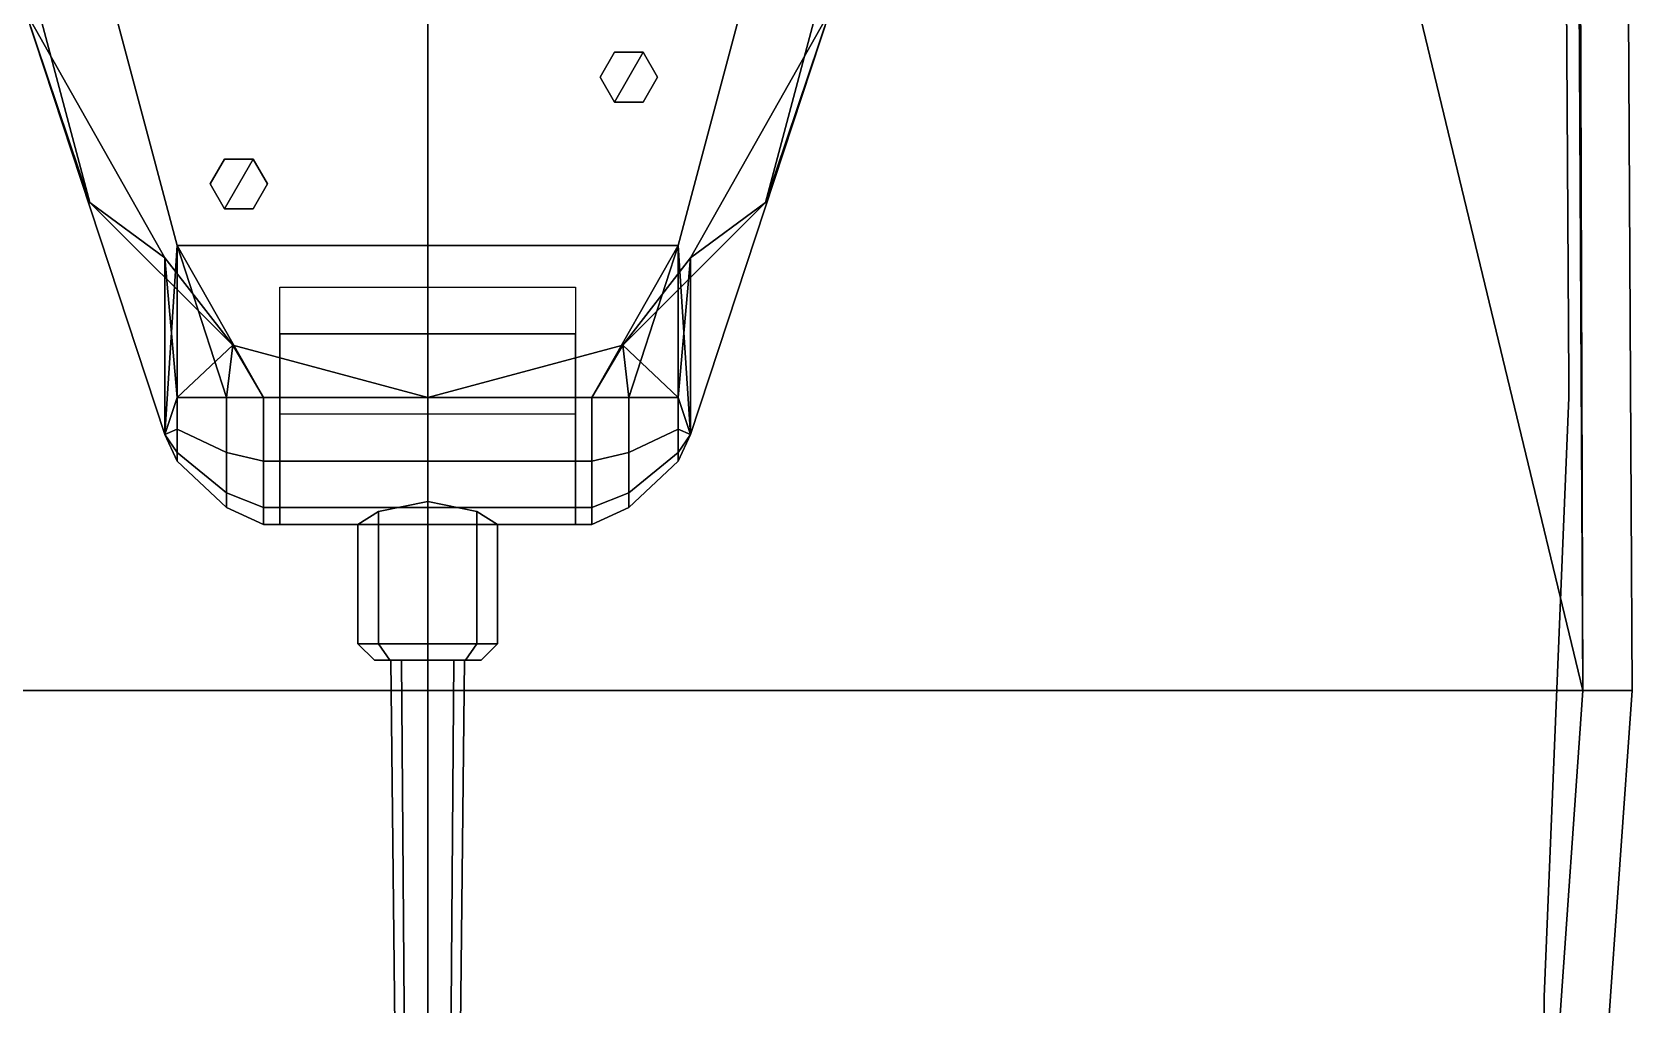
# Model space of a CAD drawing. Header units: millimetres. Extents: x -2.9 to 3, y -19.2 to 25.1.
# Drawn here: x -0.964 to 2.934, y -8.38 to -6.01 of the extents above; entities that cross this region are included whole.
import ezdxf

# ---------------------------------------------------------------- set-up
doc = ezdxf.new("R2010")
doc.units = ezdxf.units.MM
for name, color, linetype in [('drawing', 9, 'Continuous'), ('gun', 1, 'Continuous'), ('railings', 6, 'Continuous'), ('sleeve', 5, 'Continuous'), ('turret', 2, 'Continuous')]:
    doc.layers.add(name, color=color, linetype=linetype)

msp = doc.modelspace()

# ---------------------------------------------------------------- linework, layer by layer
for points in [[(-1.400897238047759e-16, -7.613738297499996, -1.643957185650002), (-2.813824425299998, -7.613738297499996, -1.550728063125), (-2.788398300974997, 0.3613646800000048, -1.567678812674998), (-1.400897238047751e-16, 0.3613646800000048, -1.643957185649995)], [(-1.400897238047751e-16, 0.3613646800000048, -1.643957185649995), (2.788398300975, 0.3613646800000048, -1.567678812674998), (2.813824425299998, -7.613738297499996, -1.550728063125007), (-1.400897238047759e-16, -7.613738297499996, -1.643957185650002)], [(2.771447551424998, 0.3613646800000048, 0.7800000000000011), (1.18, -0.8399999999999999, 0.7800000000000047), (2.813824425299998, -7.613738297499996, 0.779999999999994)], [(2.771447551424998, 0.3613646800000048, 0.7300000000000011), (2.813824425299998, -7.613738297499996, 0.7099999999999939), (2.933824425299998, -7.613738297499996, 0.7099999999999939), (2.891447551424998, 0.3613646800000048, 0.7300000000000011)], [(2.813824425299998, -7.613738297499996, 0.779999999999994), (2.813824425299998, -7.613738297499996, 0.7099999999999939), (2.771447551424998, 0.3613646800000048, 0.7300000000000011), (2.771447551424998, 0.3613646800000048, 0.7800000000000011)], [(2.813824425299998, -7.613738297499996, 0.4999999999999939), (2.813824425299998, -7.613738297499996, -1.550728063125007), (2.788398300975, 0.3613646800000048, -1.567678812674998), (2.773324807742688, 0.3613646800000048, 0.5200000000000007)], [(2.891447551424998, 0.3613646800000048, 0.5200000000000015), (2.933824425299998, -7.613738297499996, 0.4999999999999942), (2.813824425299998, -7.613738297499996, 0.4999999999999939), (2.773324807742688, 0.3613646800000048, 0.5200000000000007)], [(2.933824425299998, -7.613738297499996, 0.7099999999999939), (2.933824425299998, -7.613738297499996, 0.4999999999999942), (2.891447551424998, 0.3613646800000048, 0.5200000000000015), (2.891447551424998, 0.3613646800000048, 0.7300000000000011)], [(1.18, -0.8399999999999999, 0.7800000000000047), (-1.18, -0.8399999999999999, 0.7800000000000047), (-2.813824425299998, -7.613738297499996, 0.779999999999994), (2.813824425299998, -7.613738297499996, 0.779999999999994)], [(-0.95, -5.95, 0.78), (-0.822724133595217, -6.425000000000001, 0.78), (-0.822724133595217, -6.425000000000001, 1.11), (-0.95, -5.95, 1.11)], [(0.8227241335952169, -6.425000000000001, 0.78), (0.95, -5.950000000000001, 0.78), (0.95, -5.950000000000001, 1.11), (0.8227241335952169, -6.425000000000001, 1.11)], [(-0.822724133595217, -6.425000000000001, 0.78), (-0.4750000000000004, -6.772724133595218, 0.78), (-0.4750000000000004, -6.772724133595218, 1.11), (-0.822724133595217, -6.425000000000001, 1.11)], [(0.475, -6.772724133595218, 0.78), (0.8227241335952169, -6.425000000000001, 0.78), (0.8227241335952169, -6.425000000000001, 1.11), (0.475, -6.772724133595218, 1.11)], [(-0.4750000000000004, -6.772724133595218, 0.78), (-1.745064054196887e-16, -6.900000000000001, 0.78), (-1.745064054196887e-16, -6.900000000000001, 1.11), (-0.4750000000000004, -6.772724133595218, 1.11)], [(-1.745064054196887e-16, -6.900000000000001, 0.78), (0.475, -6.772724133595218, 0.78), (0.475, -6.772724133595218, 1.11), (-1.745064054196887e-16, -6.900000000000001, 1.11)], [(-1.400897238047767e-16, -8.461275775, -1.643957185650009), (-2.754496801875, -8.461275775, -1.423597441500007), (-2.813824425299998, -7.613738297499996, -1.550728063125), (-1.400897238047767e-16, -7.613738297499996, -1.643957185650009)], [(2.813824425299998, -7.613738297499996, 0.779999999999994), (-2.813824425299998, -7.613738297499996, 0.779999999999994), (-2.754496801875, -8.461275775, 0.779999999999994), (2.754496801875, -8.461275775, 0.7799999999999869)], [(-1.400897238047767e-16, -7.613738297499996, -1.643957185650009), (2.813824425299998, -7.613738297499996, -1.550728063125007), (2.754496801875, -8.461275775, -1.423597441500007), (-1.400897238047767e-16, -8.461275775, -1.643957185650009)], [(2.754496801875, -8.461275775, 0.4999999999999869), (2.754496801875, -8.461275775, -1.423597441500007), (2.813824425299998, -7.613738297499996, -1.550728063125007), (2.813824425299998, -7.613738297499996, 0.4999999999999939)], [(2.813824425299998, -7.613738297499996, 0.7099999999999939), (2.754496801875, -8.461275775, 0.7099999999999869), (2.874496801875, -8.461275775, 0.7099999999999863), (2.933824425299998, -7.613738297499996, 0.7099999999999939)], [(2.933824425299998, -7.613738297499996, 0.4999999999999942), (2.874496801875, -8.461275775, 0.4999999999999867), (2.754496801875, -8.461275775, 0.4999999999999869), (2.813824425299998, -7.613738297499996, 0.4999999999999939)], [(2.754496801875, -8.461275775, 0.7799999999999869), (2.754496801875, -8.461275775, 0.7099999999999869), (2.813824425299998, -7.613738297499996, 0.7099999999999939), (2.813824425299998, -7.613738297499996, 0.779999999999994)], [(2.874496801875, -8.461275775, 0.7099999999999863), (2.874496801875, -8.461275775, 0.4999999999999867), (2.933824425299998, -7.613738297499996, 0.4999999999999942), (2.933824425299998, -7.613738297499996, 0.7099999999999939)]]:
    msp.add_3dface(points)
at = {"layer": 'drawing', "extrusion": (-1, 0, 0)}
msp.add_line((0, 18.71, 11.88), (0, -18.71, 11.88), dxfattribs=at)
at = {"layer": 'gun'}
for points in [[(-0.09000000000000019, -7.54, 1.530000000000001), (-0.06363961030678947, -7.54, 1.466360389693211), (-0.04242640687119339, -10.29, 1.487573593128808), (-0.06000000000000053, -10.29, 1.530000000000001)], [(-0.06363961030678945, -7.54, 1.593639610306791), (-0.09000000000000019, -7.54, 1.530000000000001), (-0.06000000000000053, -10.29, 1.530000000000001), (-0.04242640687119337, -10.29, 1.572426406871195)], [(-0.06363961030678947, -7.54, 1.466360389693211), (-2.002231388499587e-16, -7.54, 1.440000000000001), (-5.351529766203788e-16, -10.29, 1.470000000000002), (-0.04242640687119339, -10.29, 1.487573593128808)], [(-1.781802244811559e-16, -7.54, 1.620000000000001), (-0.06363961030678945, -7.54, 1.593639610306791), (-0.04242640687119337, -10.29, 1.572426406871195), (-5.204577003745102e-16, -10.29, 1.59)], [(-2.002231388499587e-16, -7.54, 1.440000000000001), (0.06363961030678908, -7.54, 1.466360389693211), (0.04242640687119231, -10.29, 1.487573593128808), (-5.351529766203788e-16, -10.29, 1.470000000000002)], [(0.0636396103067891, -7.54, 1.593639610306791), (-1.781802244811559e-16, -7.54, 1.620000000000001), (-5.204577003745102e-16, -10.29, 1.59), (0.04242640687119232, -10.29, 1.572426406871195)], [(0.06363961030678908, -7.54, 1.466360389693211), (0.0899999999999998, -7.54, 1.530000000000001), (0.05999999999999946, -10.29, 1.530000000000001), (0.04242640687119231, -10.29, 1.487573593128808)], [(0.0899999999999998, -7.54, 1.530000000000001), (0.0636396103067891, -7.54, 1.593639610306791), (0.04242640687119232, -10.29, 1.572426406871195), (0.05999999999999946, -10.29, 1.530000000000001)]]:
    msp.add_3dface(points, dxfattribs=at)
at = {"layer": 'railings'}
for points in [[(2.77, -5.26, 1.570000000000001), (2.77, -5.26, 1.61), (2.78, -6.86, 1.61), (2.78, -6.86, 1.570000000000001)], [(2.78, -6.86, 1.570000000000001), (2.78, -6.86, 1.61), (2.77, -5.26, 1.61), (2.77, -5.26, 1.570000000000001)], [(2.78, -6.86, 1.100000000000001), (2.78, -6.86, 1.14), (2.77, -5.26, 1.14), (2.77, -5.26, 1.100000000000001)], [(2.77, -5.26, 1.100000000000001), (2.77, -5.26, 1.14), (2.78, -6.86, 1.14), (2.78, -6.86, 1.100000000000001)], [(2.78, -6.86, 1.61), (2.78, -6.9, 1.61), (2.78, -6.9, 0.7800000000000002), (2.78, -6.860000000000001, 0.7800000000000002)], [(2.78, -6.860000000000001, 0.7800000000000002), (2.78, -6.9, 0.7800000000000002), (2.78, -6.9, 1.61), (2.78, -6.86, 1.61)], [(2.72, -8.36, 1.570000000000001), (2.72, -8.36, 1.61), (2.78, -6.9, 1.61), (2.78, -6.9, 1.570000000000001)], [(2.78, -6.9, 1.570000000000001), (2.78, -6.9, 1.61), (2.72, -8.36, 1.61), (2.72, -8.36, 1.570000000000001)], [(2.78, -6.9, 1.100000000000001), (2.78, -6.9, 1.14), (2.72, -8.36, 1.14), (2.72, -8.36, 1.100000000000001)], [(2.72, -8.36, 1.100000000000001), (2.72, -8.36, 1.14), (2.78, -6.9, 1.14), (2.78, -6.9, 1.100000000000001)], [(2.72, -8.36, 0.7800000000000002), (2.72, -8.399999999999999, 0.7800000000000002), (2.72, -8.399999999999999, 1.61), (2.72, -8.36, 1.61)], [(2.72, -8.36, 1.61), (2.72, -8.399999999999999, 1.61), (2.72, -8.399999999999999, 0.7800000000000002), (2.72, -8.36, 0.7800000000000002)]]:
    msp.add_3dface(points, dxfattribs=at)
at = {"layer": 'sleeve'}
for points in [[(-0.3600000000000001, -6.745, 1.261532124826825), (-0.3600000000000001, -6.631532124826824, 1.375), (0.3599999999999999, -6.631532124826824, 1.375), (0.3599999999999999, -6.745, 1.261532124826825)], [(-0.3600000000000001, -6.745, 1.798467875173177), (-0.3600000000000002, -6.9, 1.840000000000002), (0.3599999999999998, -6.9, 1.840000000000002), (0.3599999999999999, -6.745, 1.798467875173177)], [(-0.3600000000000002, -6.9, 1.220000000000002), (-0.3600000000000001, -6.745, 1.261532124826825), (0.3599999999999999, -6.745, 1.261532124826825), (0.3599999999999998, -6.9, 1.220000000000002)], [(-0.3600000000000002, -6.9, 1.840000000000002), (-0.3600000000000002, -7.055000000000001, 1.798467875173177), (0.3599999999999998, -7.055000000000001, 1.798467875173177), (0.3599999999999998, -6.9, 1.840000000000002)], [(-0.3600000000000002, -7.055000000000001, 1.261532124826825), (-0.3600000000000002, -6.9, 1.220000000000002), (0.3599999999999998, -6.9, 1.220000000000002), (0.3599999999999998, -7.055000000000001, 1.261532124826825)], [(-0.3600000000000002, -7.055000000000001, 1.798467875173177), (-0.3600000000000002, -7.168467875173176, 1.685000000000002), (0.3599999999999998, -7.168467875173176, 1.685000000000002), (0.3599999999999998, -7.055000000000001, 1.798467875173177)], [(-0.3600000000000002, -7.168467875173176, 1.375), (-0.3600000000000002, -7.055000000000001, 1.261532124826825), (0.3599999999999998, -7.055000000000001, 1.261532124826825), (0.3599999999999998, -7.168467875173176, 1.375)], [(-0.3600000000000002, -7.168467875173176, 1.685000000000002), (-0.3600000000000002, -7.21, 1.530000000000001), (0.3599999999999998, -7.21, 1.530000000000001), (0.3599999999999998, -7.168467875173176, 1.685000000000002)], [(-0.3600000000000002, -7.21, 1.530000000000001), (-0.3600000000000002, -7.168467875173176, 1.375), (0.3599999999999998, -7.168467875173176, 1.375), (0.3599999999999998, -7.21, 1.530000000000001)], [(-0.1200000000000002, -7.5, 1.650208152801714), (-2.002231388499587e-16, -7.5, 1.700000000000003), (-1.473774406558186e-16, -7.153467875173176, 1.700000000000003), (-0.1200000000000001, -7.177844771037955, 1.650004948215368)], [(-1.585865228199979e-16, -7.5, 1.359999999999999), (-0.1200000000000002, -7.5, 1.409791847198289), (-0.1200000000000001, -7.177790322533145, 1.409791847198289), (-1.473774406558186e-16, -7.153467875173176, 1.359999999999999)], [(-2.002231388499587e-16, -7.5, 1.700000000000003), (0.1199999999999998, -7.5, 1.650208152801714), (0.1199999999999998, -7.177790322533145, 1.650208152801714), (-1.473774406558186e-16, -7.153467875173176, 1.700000000000003)], [(0.1199999999999998, -7.5, 1.409791847198289), (-1.585865228199979e-16, -7.5, 1.359999999999999), (-1.473774406558186e-16, -7.153467875173176, 1.359999999999999), (0.1199999999999998, -7.177790322533145, 1.409791847198289)], [(-0.1200000000000002, -7.5, 1.409791847198289), (-0.1700000000000002, -7.5, 1.530000000000001), (-0.1700000000000002, -7.21, 1.530000000000001), (-0.1200000000000001, -7.177790322533145, 1.409791847198289)], [(-0.1700000000000002, -7.5, 1.530000000000001), (-0.1200000000000002, -7.5, 1.650208152801714), (-0.1200000000000001, -7.177844771037955, 1.650004948215368), (-0.1700000000000002, -7.21, 1.530000000000001)], [(0.1199999999999998, -7.5, 1.650208152801714), (0.1699999999999998, -7.5, 1.530000000000001), (0.1699999999999999, -7.21, 1.530000000000001), (0.1199999999999998, -7.177790322533145, 1.650208152801714)], [(0.1699999999999998, -7.5, 1.530000000000001), (0.1199999999999998, -7.5, 1.409791847198289), (0.1199999999999998, -7.177790322533145, 1.409791847198289), (0.1699999999999999, -7.21, 1.530000000000001)], [(-0.1700000000000002, -7.5, 1.530000000000001), (-0.1200000000000002, -7.5, 1.409791847198289), (-0.09192388155425138, -7.54, 1.43807611844575), (-0.1300000000000002, -7.54, 1.530000000000001)], [(-0.1200000000000002, -7.5, 1.650208152801714), (-0.1700000000000002, -7.5, 1.530000000000001), (-0.1300000000000002, -7.54, 1.530000000000001), (-0.09192388155425135, -7.54, 1.621923881554252)], [(-0.1200000000000002, -7.5, 1.409791847198289), (-1.585865228199979e-16, -7.5, 1.359999999999999), (-2.026723515576034e-16, -7.54, 1.400000000000002), (-0.09192388155425138, -7.54, 1.43807611844575)], [(-2.002231388499587e-16, -7.5, 1.700000000000003), (-0.1200000000000002, -7.5, 1.650208152801714), (-0.09192388155425135, -7.54, 1.621923881554252), (-1.708325863582216e-16, -7.54, 1.66)], [(-1.585865228199979e-16, -7.5, 1.359999999999999), (0.1199999999999998, -7.5, 1.409791847198289), (0.09192388155425098, -7.54, 1.43807611844575), (-2.026723515576034e-16, -7.54, 1.400000000000002)], [(0.1199999999999998, -7.5, 1.650208152801714), (-2.002231388499587e-16, -7.5, 1.700000000000003), (-1.708325863582216e-16, -7.54, 1.66), (0.091923881554251, -7.54, 1.621923881554252)], [(0.1199999999999998, -7.5, 1.409791847198289), (0.1699999999999998, -7.5, 1.530000000000001), (0.1299999999999998, -7.54, 1.530000000000001), (0.09192388155425098, -7.54, 1.43807611844575)], [(0.1699999999999998, -7.5, 1.530000000000001), (0.1199999999999998, -7.5, 1.650208152801714), (0.091923881554251, -7.54, 1.621923881554252), (0.1299999999999998, -7.54, 1.530000000000001)], [(-0.1299999999999992, -7.54, 1.530000000000001), (-0.09192388155424977, -7.54, 1.438076118445753), (-0.06363961030678864, -7.54, 1.466360389693211), (-0.09000000000000005, -7.54, 1.530000000000001)], [(-0.09192388155425155, -7.54, 1.621923881554252), (-0.1299999999999992, -7.54, 1.530000000000001), (-0.09000000000000005, -7.54, 1.530000000000001), (-0.06363961030679041, -7.54, 1.593639610306791)], [(-0.09192388155425138, -7.54, 1.43807611844575), (-1.45347059041234e-16, -7.54, 1.400000000000002), (-1.576007119946656e-16, -7.54, 1.440000000000001), (-0.06363961030678945, -7.54, 1.466360389693211)], [(-1.971069249658008e-15, -7.54, 1.66), (-0.09192388155425155, -7.54, 1.621923881554249), (-0.06363961030679041, -7.54, 1.593639610306791), (-1.971069249658008e-15, -7.54, 1.620000000000001)], [(0.09192388155425103, -7.54, 1.621923881554252), (-1.704262815940827e-16, -7.54, 1.66), (-1.808346224499435e-16, -7.54, 1.620000000000001), (0.0636396103067891, -7.54, 1.593639610306791)], [(1.581644429142493e-15, -7.539999999999999, 1.400000000000002), (0.09192388155425116, -7.539999999999999, 1.438076118445753), (0.06363961030679002, -7.539999999999999, 1.466360389693214), (1.581644429142493e-15, -7.539999999999999, 1.440000000000001)], [(0.1300000000000006, -7.54, 1.530000000000005), (0.09192388155425116, -7.54, 1.621923881554252), (0.06363961030679002, -7.54, 1.593639610306791), (0.09000000000000144, -7.54, 1.530000000000005)], [(0.09192388155425116, -7.54, 1.43807611844575), (0.1299999999999988, -7.54, 1.530000000000001), (0.08999999999999966, -7.54, 1.530000000000001), (0.06363961030679002, -7.54, 1.466360389693211)]]:
    msp.add_3dface(points, dxfattribs=at)
at = {"layer": 'turret'}
for points in [[(-0.9800000000000004, -5.96, 1.440000000000005), (-0.6400000000000007, -6.99, 1.440000000000005), (-0.61, -6.53, 1.939999999999998), (-0.81, -5.780000000000001, 1.939999999999998)], [(0.6099999999999994, -6.53, 1.939999999999998), (0.8099999999999987, -5.780000000000001, 1.939999999999998), (-0.81, -5.780000000000001, 1.939999999999998), (-0.61, -6.53, 1.939999999999998)], [(0.8099999999999987, -5.780000000000001, 1.939999999999998), (0.6099999999999994, -6.53, 1.939999999999998), (0.6400000000000005, -6.99, 1.440000000000001), (0.9800000000000004, -5.96, 1.440000000000001)], [(-0.9799999999999944, -5.959999999999976, 1.279999999999994), (-0.95, -5.95, 1.210000000000001), (-0.8227241335952167, -6.425, 1.210000000000001)], [(-0.9800000000000004, -5.96, 1.280000000000005), (-0.6400000000000006, -6.56, 1.280000000000005), (-0.6400000000000007, -6.99, 1.440000000000005), (-0.9800000000000004, -5.96, 1.440000000000005)], [(-0.8227241335952167, -6.425, 1.210000000000001), (-0.6400000000000006, -6.56, 1.280000000000005), (-0.9800000000000023, -5.95999999999998, 1.279999999999998)], [(-0.95, -5.95, 1.109999999999999), (-0.8227241335952167, -6.425, 1.109999999999999), (-0.8227241335952167, -6.425, 1.210000000000001), (-0.95, -5.95, 1.210000000000001)], [(0.9800000000000004, -5.96, 1.440000000000001), (0.6400000000000005, -6.99, 1.440000000000001), (0.6400000000000006, -6.56, 1.280000000000001), (0.9800000000000004, -5.96, 1.280000000000001)], [(0.9800000000000004, -5.96, 1.280000000000001), (0.6400000000000007, -6.56, 1.280000000000001), (0.8227241335952165, -6.425000000000001, 1.210000000000001)], [(0.8227241335952165, -6.425000000000001, 1.109999999999999), (0.95, -5.950000000000001, 1.109999999999999), (0.95, -5.950000000000001, 1.210000000000001), (0.8227241335952165, -6.425000000000001, 1.210000000000001)], [(0.8227241335952165, -6.425000000000001, 1.210000000000001), (0.8227241335952165, -6.425000000000001, 1.210000000000001), (0.9499999999999984, -5.949999999999995, 1.210000000000001), (0.9800000000000004, -5.96, 1.280000000000001)], [(0.455, -6.05937822173509, 1.940000000000001), (0.4199999999999999, -6.12, 1.940000000000001), (0.4199999999999999, -6.12, 2.040000000000001), (0.455, -6.05937822173509, 2.040000000000001)], [(0.4549999999999999, -6.180621778264911, 2.040000000000001), (0.525, -6.05937822173509, 2.040000000000001), (0.455, -6.05937822173509, 2.040000000000001), (0.42, -6.12, 2.040000000000001)], [(0.525, -6.05937822173509, 1.940000000000001), (0.455, -6.05937822173509, 1.940000000000001), (0.455, -6.05937822173509, 2.040000000000001), (0.525, -6.05937822173509, 2.040000000000001)], [(0.5249999999999999, -6.180621778264911, 2.040000000000001), (0.56, -6.12, 2.040000000000001), (0.525, -6.05937822173509, 2.040000000000001), (0.4549999999999999, -6.180621778264911, 2.040000000000001)], [(0.56, -6.12, 1.940000000000001), (0.525, -6.05937822173509, 1.940000000000001), (0.525, -6.05937822173509, 2.040000000000001), (0.56, -6.12, 2.040000000000001)], [(0.4199999999999999, -6.12, 1.940000000000001), (0.4549999999999999, -6.180621778264911, 1.940000000000001), (0.4549999999999999, -6.180621778264911, 2.040000000000001), (0.4199999999999999, -6.12, 2.040000000000001)], [(0.5249999999999999, -6.180621778264911, 1.940000000000001), (0.56, -6.12, 1.940000000000001), (0.56, -6.12, 2.040000000000001), (0.5249999999999999, -6.180621778264911, 2.040000000000001)], [(0.4549999999999999, -6.180621778264911, 1.940000000000001), (0.5249999999999999, -6.180621778264911, 1.940000000000001), (0.5249999999999999, -6.180621778264911, 2.040000000000001), (0.4549999999999999, -6.180621778264911, 2.040000000000001)], [(-0.495, -6.319378221735089, 1.940000000000001), (-0.53, -6.38, 1.940000000000001), (-0.53, -6.38, 2.040000000000001), (-0.495, -6.319378221735089, 2.040000000000001)], [(-0.4950000000000001, -6.44062177826491, 2.040000000000001), (-0.425, -6.319378221735089, 2.040000000000001), (-0.4949999999999999, -6.319378221735089, 2.040000000000001), (-0.5299999999999999, -6.38, 2.040000000000001)], [(-0.425, -6.319378221735089, 1.940000000000001), (-0.495, -6.319378221735089, 1.940000000000001), (-0.495, -6.319378221735089, 2.040000000000001), (-0.425, -6.319378221735089, 2.040000000000001)], [(-0.4250000000000002, -6.44062177826491, 2.040000000000001), (-0.39, -6.38, 2.040000000000001), (-0.425, -6.319378221735089, 2.040000000000001), (-0.4950000000000001, -6.44062177826491, 2.040000000000001)], [(-0.3900000000000001, -6.38, 1.940000000000001), (-0.425, -6.319378221735089, 1.940000000000001), (-0.425, -6.319378221735089, 2.040000000000001), (-0.3900000000000001, -6.38, 2.040000000000001)], [(-0.53, -6.38, 1.940000000000001), (-0.4950000000000001, -6.44062177826491, 1.940000000000001), (-0.4950000000000001, -6.44062177826491, 2.040000000000001), (-0.53, -6.38, 2.040000000000001)], [(-0.4250000000000001, -6.44062177826491, 1.940000000000001), (-0.3900000000000001, -6.38, 1.940000000000001), (-0.3900000000000001, -6.38, 2.040000000000001), (-0.4250000000000001, -6.44062177826491, 2.040000000000001)], [(-0.8227241335952167, -6.425, 1.109999999999999), (-0.4750000000000002, -6.772724133595217, 1.109999999999999), (-0.4750000000000002, -6.772724133595217, 1.210000000000001), (-0.8227241335952167, -6.425, 1.210000000000001)], [(-0.8227241335952167, -6.425, 1.210000000000001), (-0.4750000000000002, -6.772724133595217, 1.210000000000001), (-0.6400000000000025, -6.559999999999979, 1.279999999999998)], [(0.4749999999999997, -6.772724133595217, 1.109999999999999), (0.8227241335952165, -6.425000000000001, 1.109999999999999), (0.8227241335952165, -6.425000000000001, 1.210000000000001), (0.4749999999999997, -6.772724133595217, 1.210000000000001)], [(0.8227241335952165, -6.425000000000001, 1.210000000000001), (0.6400000000000007, -6.56, 1.280000000000001), (0.4749999999999999, -6.772724133595217, 1.210000000000001)], [(-0.4950000000000001, -6.44062177826491, 1.940000000000001), (-0.4250000000000001, -6.44062177826491, 1.940000000000001), (-0.4250000000000001, -6.44062177826491, 2.040000000000001), (-0.4950000000000001, -6.44062177826491, 2.040000000000001)], [(-0.6400000000000007, -6.99, 1.440000000000005), (-0.61, -6.899999999999999, 1.684999999999999), (-0.6099999999999999, -6.53, 1.939999999999998), (-0.6400000000000007, -6.99, 1.440000000000005)], [(-0.61, -6.53, 1.939999999999998), (-0.4000000000000002, -6.9, 1.84), (0.3999999999999999, -6.9, 1.84), (0.6099999999999993, -6.53, 1.939999999999998)], [(-0.61, -6.899999999999999, 1.684999999999999), (-0.4899999999999999, -6.899999999999999, 1.798467875173177), (-0.61, -6.53, 1.939999999999998)], [(-0.4899999999999999, -6.899999999999999, 1.798467875173177), (-0.4000000000000002, -6.9, 1.840000000000002), (-0.61, -6.53, 1.939999999999998)], [(0.6099999999999993, -6.53, 1.939999999999998), (0.6099999999999993, -6.53, 1.939999999999998), (0.3999999999999997, -6.9, 1.84), (0.4899999999999996, -6.899999999999999, 1.798467875173177)], [(0.6099999999999995, -6.53, 1.939999999999998), (0.6099999999999993, -6.53, 1.939999999999998), (0.4899999999999996, -6.899999999999999, 1.798467875173177), (0.6099999999999998, -6.899999999999999, 1.684999999999999)], [(0.6099999999999995, -6.53, 1.939999999999998), (0.6099999999999995, -6.53, 1.939999999999998), (0.6099999999999998, -6.899999999999999, 1.684999999999999), (0.6400000000000005, -6.99, 1.440000000000001)], [(-0.6400000000000007, -6.99, 1.440000000000005), (-0.6400000000000006, -6.56, 1.280000000000005), (-0.6099999999999995, -6.899999999999999, 1.375000000000004), (-0.6400000000000007, -6.99, 1.440000000000005)], [(-0.6400000000000006, -6.56, 1.280000000000005), (-0.4750000000000002, -6.772724133595217, 1.210000000000001), (-0.6100000000000002, -6.9, 1.375000000000004)], [(0.6400000000000006, -6.56, 1.280000000000001), (0.6099999999999998, -6.899999999999999, 1.375000000000004), (0.4749999999999998, -6.772724133595217, 1.210000000000001)], [(0.6400000000000005, -6.99, 1.440000000000001), (0.6099999999999998, -6.899999999999999, 1.375000000000004), (0.6400000000000006, -6.56, 1.280000000000001), (0.6400000000000005, -6.99, 1.440000000000001)], [(-0.6099999999999995, -6.899999999999999, 1.375000000000004), (-0.4750000000000002, -6.772724133595217, 1.210000000000001), (-0.4900000000000001, -6.9, 1.261532124826825)], [(-0.4899999999999995, -6.899999999999999, 1.261532124826825), (-0.4750000000000002, -6.772724133595217, 1.210000000000001), (-0.4000000000000002, -6.9, 1.220000000000002)], [(-0.4750000000000002, -6.772724133595217, 1.109999999999999), (-1.745064054196888e-16, -6.9, 1.109999999999999), (-1.745064054196888e-16, -6.9, 1.210000000000001), (-0.4750000000000002, -6.772724133595217, 1.210000000000001)], [(-0.4750000000000002, -6.772724133595217, 1.210000000000001), (-1.718487548443837e-16, -6.9, 1.210000000000001), (-0.3999999999999996, -6.899999999999999, 1.220000000000002), (-0.4000000000000002, -6.899999999999999, 1.220000000000002)], [(-1.745064054196888e-16, -6.9, 1.109999999999999), (0.4749999999999997, -6.772724133595217, 1.109999999999999), (0.4749999999999997, -6.772724133595217, 1.210000000000001), (-1.745064054196888e-16, -6.9, 1.210000000000001)], [(-1.745064054196888e-16, -6.9, 1.210000000000001), (0.4749999999999997, -6.772724133595217, 1.210000000000001), (0.3999999999999999, -6.9, 1.220000000000002), (0.3999999999999997, -6.9, 1.220000000000002)], [(0.4899999999999996, -6.899999999999999, 1.261532124826825), (0.3999999999999997, -6.899999999999999, 1.220000000000002), (0.4749999999999997, -6.772724133595217, 1.210000000000001)], [(0.6099999999999998, -6.899999999999999, 1.375000000000004), (0.4899999999999996, -6.899999999999999, 1.261532124826825), (0.4749999999999998, -6.772724133595217, 1.210000000000001)], [(-0.6400000000000007, -6.99, 1.440000000000005), (-0.61, -6.9775, 1.664233937586591), (-0.61, -6.899999999999992, 1.685000000000002), (-0.6400000000000007, -6.99, 1.440000000000005)], [(-0.6400000000000007, -6.99, 1.440000000000005), (-0.6099999999999995, -6.899999999999999, 1.375000000000004), (-0.6099999999999995, -6.9775, 1.395766062413411), (-0.6400000000000007, -6.99, 1.440000000000005)], [(-0.6099999999999995, -6.899999999999999, 1.375000000000004), (-0.4899999999999995, -6.899999999999999, 1.261532124826825), (-0.4899999999999995, -7.034233937586589, 1.297499999999999), (-0.6099999999999995, -6.9775, 1.395766062413411)], [(-0.61, -6.9775, 1.664233937586591), (-0.4899999999999999, -7.034233937586589, 1.762500000000003), (-0.4899999999999999, -6.899999999999999, 1.798467875173177), (-0.61, -6.899999999999999, 1.684999999999999)], [(-0.4899999999999999, -7.034233937586589, 1.762500000000003), (-0.4000000000000001, -7.055000000000001, 1.798467875173177), (-0.4000000000000001, -6.899999999999999, 1.84), (-0.4899999999999999, -6.899999999999999, 1.798467875173177)], [(-0.4899999999999995, -6.899999999999999, 1.261532124826825), (-0.3999999999999996, -6.899999999999999, 1.220000000000002), (-0.3999999999999996, -7.055000000000001, 1.261532124826825), (-0.4899999999999995, -7.034233937586589, 1.297499999999999)], [(-0.4000000000000002, -6.899999999999999, 1.220000000000002), (-1.718487548443837e-16, -6.9, 1.210000000000001), (0.3999999999999997, -6.9, 1.220000000000002)], [(-0.4000000000000002, -7.055000000000001, 1.261532124826825), (-0.4000000000000002, -6.9, 1.220000000000002), (-0.3600000000000002, -6.9, 1.220000000000002), (-0.3600000000000002, -7.055000000000001, 1.261532124826825)], [(-0.4000000000000002, -6.9, 1.840000000000002), (-0.4000000000000002, -7.055000000000001, 1.798467875173177), (-0.3600000000000002, -7.055000000000001, 1.798467875173177), (-0.3600000000000002, -6.9, 1.840000000000002)], [(-0.3600000000000002, -6.9, 1.840000000000002), (-0.3600000000000001, -6.94, 1.829282032302757), (0.3599999999999998, -6.94, 1.829282032302757), (0.3599999999999998, -6.9, 1.840000000000002)], [(0.3599999999999998, -6.9, 1.840000000000002), (0.3599999999999998, -7.055000000000001, 1.798467875173177), (0.3999999999999999, -7.055000000000001, 1.798467875173177), (0.3999999999999999, -6.9, 1.840000000000002)], [(0.3599999999999998, -7.055000000000001, 1.261532124826825), (0.3599999999999998, -6.9, 1.220000000000002), (0.3999999999999999, -6.9, 1.220000000000002), (0.3999999999999999, -7.055000000000001, 1.261532124826825)], [(0.4899999999999996, -7.034233937586589, 1.297499999999999), (0.3999999999999997, -7.055000000000001, 1.261532124826825), (0.3999999999999997, -6.899999999999999, 1.220000000000002), (0.4899999999999996, -6.899999999999999, 1.261532124826825)], [(0.4899999999999996, -6.899999999999999, 1.798467875173177), (0.3999999999999997, -6.899999999999999, 1.84), (0.3999999999999997, -7.055000000000001, 1.798467875173177), (0.4899999999999996, -7.034233937586589, 1.762500000000003)], [(0.6099999999999998, -6.9775, 1.395766062413411), (0.4899999999999996, -7.034233937586589, 1.297499999999999), (0.4899999999999996, -6.899999999999999, 1.261532124826825), (0.6099999999999998, -6.899999999999999, 1.375000000000004)], [(0.6099999999999998, -6.899999999999999, 1.684999999999999), (0.4899999999999996, -6.899999999999999, 1.798467875173177), (0.4899999999999996, -7.034233937586589, 1.762500000000003), (0.6099999999999998, -6.9775, 1.664233937586591)], [(0.6400000000000005, -6.99, 1.440000000000001), (0.6099999999999998, -6.899999999999992, 1.685000000000002), (0.6099999999999998, -6.9775, 1.664233937586591), (0.6400000000000005, -6.99, 1.440000000000001)], [(0.6400000000000005, -6.99, 1.440000000000001), (0.6099999999999998, -6.9775, 1.395766062413411), (0.6099999999999998, -6.899999999999999, 1.375000000000004), (0.6400000000000005, -6.99, 1.440000000000001)], [(-0.6400000000000007, -6.99, 1.440000000000005), (-0.61, -7.034233937586588, 1.607500000000002), (-0.61, -6.9775, 1.664233937586591), (-0.6400000000000007, -6.99, 1.440000000000005)], [(-0.6400000000000007, -6.99, 1.440000000000005), (-0.6099999999999995, -6.9775, 1.395766062413411), (-0.6099999999999995, -7.034233937586588, 1.452500000000004), (-0.6400000000000007, -6.99, 1.440000000000005)], [(-0.6400000000000007, -6.99, 1.440000000000005), (-0.6099999999999995, -7.055, 1.530000000000001), (-0.61, -7.034233937586588, 1.607500000000002), (-0.6400000000000007, -6.99, 1.440000000000005)], [(-0.6400000000000007, -6.99, 1.440000000000005), (-0.6099999999999995, -7.034233937586588, 1.452500000000004), (-0.6099999999999995, -7.055, 1.530000000000001), (-0.6400000000000007, -6.99, 1.440000000000005)], [(-0.6099999999999995, -6.9775, 1.395766062413411), (-0.4899999999999995, -7.034233937586589, 1.297499999999999), (-0.4899999999999995, -7.1325, 1.395766062413411), (-0.6099999999999995, -7.034233937586588, 1.452500000000004)], [(-0.61, -7.034233937586588, 1.607500000000002), (-0.4899999999999999, -7.132500000000001, 1.664233937586591), (-0.4899999999999999, -7.034233937586589, 1.762500000000003), (-0.61, -6.9775, 1.664233937586591)], [(0.6099999999999998, -7.034233937586588, 1.452500000000001), (0.4899999999999996, -7.132500000000001, 1.395766062413411), (0.4899999999999996, -7.034233937586589, 1.297499999999999), (0.6099999999999998, -6.9775, 1.395766062413411)], [(0.6099999999999998, -6.9775, 1.664233937586591), (0.4899999999999996, -7.034233937586589, 1.762500000000003), (0.4899999999999996, -7.1325, 1.664233937586591), (0.6099999999999998, -7.034233937586588, 1.607499999999998)], [(0.6400000000000005, -6.99, 1.440000000000001), (0.6099999999999998, -6.9775, 1.664233937586591), (0.6099999999999998, -7.034233937586588, 1.607499999999998), (0.6400000000000005, -6.99, 1.440000000000001)], [(0.6400000000000005, -6.99, 1.440000000000001), (0.6099999999999998, -7.034233937586588, 1.452500000000001), (0.6099999999999998, -6.9775, 1.395766062413411), (0.6400000000000005, -6.99, 1.440000000000001)], [(0.6400000000000005, -6.99, 1.440000000000001), (0.6099999999999998, -7.034233937586588, 1.607499999999998), (0.6099999999999998, -7.055, 1.530000000000001), (0.6400000000000005, -6.99, 1.440000000000001)], [(0.6400000000000005, -6.99, 1.440000000000001), (0.6099999999999998, -7.055, 1.530000000000001), (0.6099999999999998, -7.034233937586588, 1.452500000000001), (0.6400000000000005, -6.99, 1.440000000000001)], [(-0.6099999999999995, -7.034233937586588, 1.452500000000004), (-0.4899999999999995, -7.1325, 1.395766062413411), (-0.4899999999999995, -7.168467875173176, 1.530000000000001), (-0.6099999999999995, -7.055, 1.530000000000001)], [(-0.6099999999999995, -7.055, 1.530000000000001), (-0.4899999999999995, -7.168467875173176, 1.530000000000001), (-0.4899999999999999, -7.132500000000001, 1.664233937586591), (-0.61, -7.034233937586588, 1.607500000000002)], [(-0.4899999999999995, -7.034233937586589, 1.297499999999999), (-0.3999999999999996, -7.055000000000001, 1.261532124826825), (-0.3999999999999996, -7.168467875173176, 1.375000000000004), (-0.4899999999999995, -7.1325, 1.395766062413411)], [(-0.4899999999999999, -7.132500000000001, 1.664233937586591), (-0.4000000000000001, -7.168467875173176, 1.685000000000002), (-0.4000000000000001, -7.055000000000001, 1.798467875173177), (-0.4899999999999999, -7.034233937586589, 1.762500000000003)], [(-0.4000000000000002, -7.055000000000001, 1.798467875173177), (-0.4000000000000002, -7.168467875173176, 1.685000000000002), (-0.3600000000000002, -7.168467875173176, 1.685000000000002), (-0.3600000000000002, -7.055000000000001, 1.798467875173177)], [(-0.4000000000000002, -7.168467875173176, 1.375), (-0.4000000000000002, -7.055000000000001, 1.261532124826825), (-0.3600000000000002, -7.055000000000001, 1.261532124826825), (-0.3600000000000002, -7.168467875173176, 1.375)], [(0.3599999999999998, -7.055000000000001, 1.798467875173177), (0.3599999999999998, -7.168467875173176, 1.685000000000002), (0.3999999999999999, -7.168467875173176, 1.685000000000002), (0.3999999999999999, -7.055000000000001, 1.798467875173177)], [(0.3599999999999998, -7.168467875173176, 1.375), (0.3599999999999998, -7.055000000000001, 1.261532124826825), (0.3999999999999999, -7.055000000000001, 1.261532124826825), (0.3999999999999999, -7.168467875173176, 1.375)], [(0.4899999999999996, -7.132500000000001, 1.395766062413411), (0.3999999999999997, -7.168467875173176, 1.375), (0.3999999999999997, -7.055000000000001, 1.261532124826825), (0.4899999999999996, -7.034233937586589, 1.297499999999999)], [(0.4899999999999996, -7.034233937586589, 1.762500000000003), (0.3999999999999997, -7.055000000000001, 1.798467875173177), (0.3999999999999997, -7.168467875173176, 1.684999999999999), (0.4899999999999996, -7.1325, 1.664233937586591)], [(0.6099999999999998, -7.055, 1.530000000000001), (0.4899999999999996, -7.168467875173176, 1.530000000000001), (0.4899999999999996, -7.132500000000001, 1.395766062413411), (0.6099999999999998, -7.034233937586588, 1.452500000000001)], [(0.6099999999999998, -7.034233937586588, 1.607499999999998), (0.4899999999999996, -7.1325, 1.664233937586591), (0.4899999999999996, -7.168467875173176, 1.530000000000001), (0.6099999999999998, -7.055, 1.530000000000001)], [(-0.4899999999999995, -7.1325, 1.395766062413411), (-0.3999999999999996, -7.168467875173176, 1.375000000000004), (-0.3999999999999996, -7.21, 1.530000000000001), (-0.4899999999999995, -7.168467875173176, 1.530000000000001)], [(-0.4899999999999995, -7.168467875173176, 1.530000000000001), (-0.3999999999999996, -7.21, 1.530000000000001), (-0.4000000000000001, -7.168467875173176, 1.685000000000002), (-0.4899999999999999, -7.132500000000001, 1.664233937586591)], [(0.4899999999999996, -7.168467875173176, 1.530000000000001), (0.3999999999999997, -7.21, 1.530000000000001), (0.3999999999999997, -7.168467875173176, 1.375), (0.4899999999999996, -7.132500000000001, 1.395766062413411)], [(0.4899999999999996, -7.1325, 1.664233937586591), (0.3999999999999997, -7.168467875173176, 1.684999999999999), (0.3999999999999997, -7.21, 1.530000000000001), (0.4899999999999996, -7.168467875173176, 1.530000000000001)], [(-0.4000000000000002, -7.21, 1.530000000000001), (-0.4000000000000002, -7.168467875173176, 1.375), (-0.3600000000000002, -7.168467875173176, 1.375), (-0.3600000000000002, -7.21, 1.530000000000001)], [(-0.4000000000000002, -7.168467875173176, 1.685000000000002), (-0.4000000000000002, -7.21, 1.530000000000001), (-0.3600000000000002, -7.21, 1.530000000000001), (-0.3600000000000002, -7.168467875173176, 1.685000000000002)], [(0.3599999999999998, -7.168467875173176, 1.685000000000002), (0.3599999999999998, -7.21, 1.530000000000001), (0.3999999999999999, -7.21, 1.530000000000001), (0.3999999999999999, -7.168467875173176, 1.685000000000002)], [(0.3599999999999998, -7.21, 1.530000000000001), (0.3599999999999998, -7.168467875173176, 1.375), (0.3999999999999999, -7.168467875173176, 1.375), (0.3999999999999999, -7.21, 1.530000000000001)]]:
    msp.add_3dface(points, dxfattribs=at)

doc.saveas('drawing.dxf')
